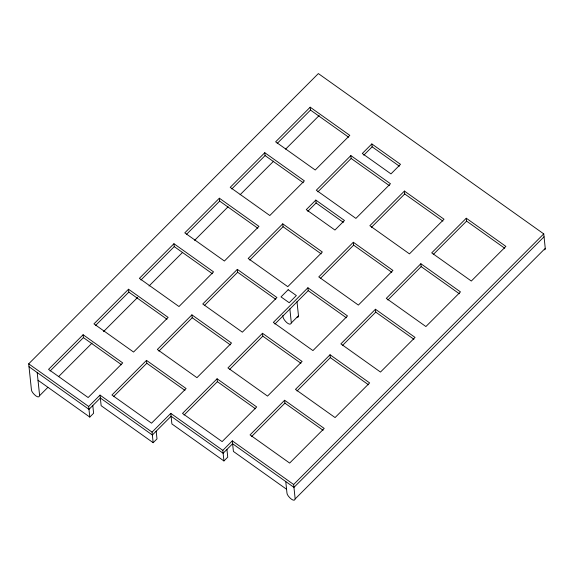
<?xml version="1.0" encoding="UTF-8"?>
<svg xmlns="http://www.w3.org/2000/svg" width="574" height="574" viewBox="0 0 574 574"><rect width="100%" height="100%" fill="white"/><g stroke="black" fill="none" stroke-linecap="round" stroke-linejoin="round"><path stroke-width="0.86" d="M37.195 372.54L39.628 395.637C38.845 399.992 31.247 392.358 31.434 389.803L28.7 363.83L318.362 73.572L543.743 233.891L545.286 248.621L545.113 249.575L544.511 249.819M83.115 334.742L48.546 369.376L88.145 397.545L122.714 362.912L83.115 334.742L83.417 337.627L121.58 364.77M128.526 289.231L93.957 323.872L133.563 352.041L168.132 317.4L128.526 289.231L128.834 292.116L166.991 319.266M173.944 243.72L139.374 278.361L178.98 306.53L213.55 271.889L173.944 243.72L174.252 246.605L212.409 273.755M219.361 198.209L184.792 232.85L224.398 261.019L258.96 226.386L219.361 198.209L219.663 201.101L257.826 228.244M264.779 152.706L230.21 187.346L269.809 215.515L304.378 180.875L264.779 152.706L265.08 155.59L303.244 182.733M310.197 107.195L275.628 141.835L315.226 170.004L349.796 135.364L310.197 107.195L310.498 110.079L348.662 137.229M50.103 371.005L83.417 337.627M95.521 325.494L128.834 292.116M140.939 279.99L174.252 246.605M186.356 234.479L219.663 201.101M231.767 188.968L265.08 155.59M277.185 143.464L310.498 110.079M39.628 395.637L47.843 387.393M58.598 376.623L92.12 343.037M103.499 331.629L137.652 297.404M149.039 285.996L182.561 252.409M194.579 240.37L228.093 206.776M240.111 194.737L273.633 161.15M285.651 149.111L319.166 115.517M92.794 405.553L93.605 413.251L89.788 417.076L88.676 406.492L100.034 395.113L152.06 432.122L153.172 442.705L156.989 438.888L156.178 431.189M146.499 360.372L111.93 395.012L151.529 423.181L186.098 388.541L146.499 360.372L146.8 363.256L184.964 390.406M191.91 314.861L157.341 349.501L196.947 377.67L231.516 343.03L191.91 314.861L192.218 317.752L230.375 344.895M237.327 269.357L202.758 303.99L242.364 332.167L276.933 297.526L237.327 269.357L237.629 272.241L275.793 299.384M282.745 223.846L248.176 258.487L287.775 286.656L322.344 252.015L282.745 223.846L283.047 226.73L321.21 253.88M350.872 155.583L316.303 190.224L355.902 218.393L390.471 183.752L350.872 155.583L351.173 158.467L389.337 185.617M113.487 396.641L146.8 363.256M158.905 351.13L192.218 317.752M204.322 305.619L237.629 272.241M249.733 260.115L283.047 226.73M317.86 191.845L351.173 158.467M315.8 200.082L306.265 209.639L334.943 230.038L344.479 220.481L315.8 200.082L316.109 202.966L343.352 222.346M371.83 143.938L362.294 153.495L390.966 173.893L400.509 164.336L371.83 143.938L372.131 146.829L399.375 166.202M307.764 211.325L316.109 202.966M363.787 155.188L372.131 146.829M152.06 432.122L170.787 413.359L222.82 450.368L223.932 460.951L227.742 457.126L226.938 449.435M217.08 378.79L182.51 413.431L222.116 441.6L256.686 406.959L217.08 378.79L217.388 381.674L255.545 408.817M262.497 333.279L227.928 367.92L267.527 396.089L302.103 361.448L262.497 333.279L262.799 336.163L300.963 363.313M307.915 287.768L273.346 322.409L312.945 350.578L347.514 315.937L307.915 287.768L308.216 290.659L346.38 317.802M353.333 242.264L318.764 276.905L358.363 305.074L392.932 270.433L353.333 242.264L353.634 245.148L391.798 272.291M404.426 191.063L369.857 225.704L409.456 253.873L444.025 219.232L404.426 191.063L404.727 193.947L442.891 221.098M184.075 415.052L217.388 381.674M229.492 369.548L262.799 336.163M274.903 324.037L308.216 290.659M320.321 278.526L353.634 245.148M371.414 227.333L404.727 193.947M282.946 315.341C281.762 318.678 290.021 327.381 291.327 322.925L298.48 315.757L297.002 301.702M222.82 450.368L232.305 440.861L293.644 484.499L295.165 498.928C294.39 503.283 286.785 495.656 286.971 493.102L285.759 481.557M284.618 400.257L250.049 434.898L289.648 463.067L324.217 428.426L284.618 400.257L284.919 403.149L323.083 430.292M330.036 354.754L295.466 389.387L335.065 417.563L369.634 382.923L330.036 354.754L330.337 357.638L368.501 384.781M375.446 309.243L340.877 343.883L380.483 372.052L415.052 337.412L375.446 309.243L375.755 312.127L413.919 339.277M420.864 263.731L386.295 298.372L425.901 326.541L460.47 291.901L420.864 263.731L421.165 266.623L459.329 293.766M466.282 218.228L431.713 252.861L471.319 281.038L505.888 246.397L466.282 218.228L466.583 221.112L504.747 248.255M251.606 436.527L284.919 403.149M297.023 391.016L330.337 357.638M342.441 345.505L375.755 312.127M387.859 300.001L421.165 266.623M433.27 254.49L466.583 221.112M293.644 484.499L543.743 233.891M544.044 236.775L293.953 487.383L232.606 443.752L223.121 453.252L171.095 416.243L152.368 435.013L100.335 397.997L88.984 409.377L29.001 366.714M295.165 498.928L545.257 248.327M297.11 317.142L298.337 317.013L298.48 315.757M286.562 489.256L233.417 451.444L232.305 440.861M223.932 460.951L171.899 423.942L170.787 413.359M153.172 442.705L101.146 405.696L100.034 395.113M28.7 363.83L88.676 406.492M38.006 380.239L89.788 417.076M289.848 308.869L291.327 322.925M288.162 289.727L281.009 296.894L289.203 302.72L296.356 295.553L288.162 289.727"/></g></svg>
